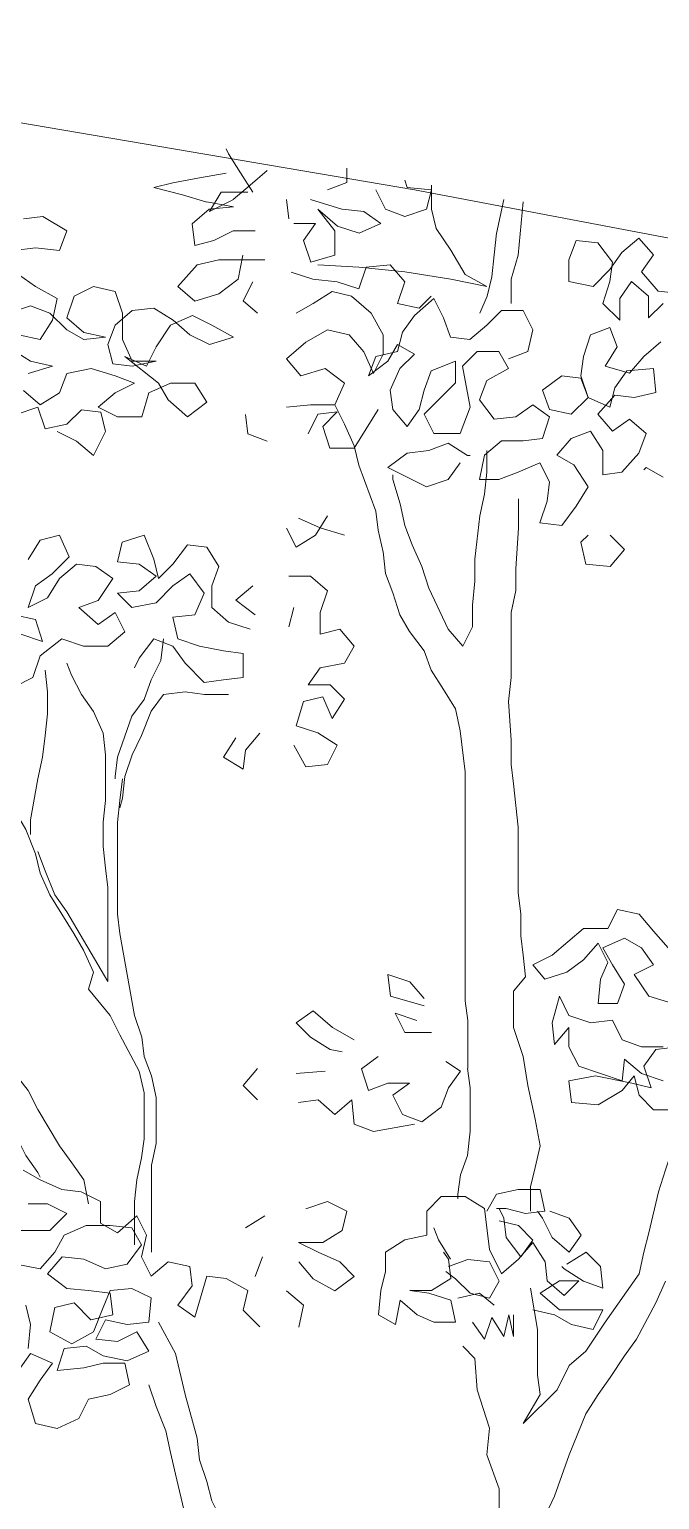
# Model space of a CAD drawing. Header units: metres. Extents: x 14 to 155, y 0 to 125.
# Drawn here: x 139.236 to 139.645, y 96.679 to 97.633 of the extents above; entities that cross this region are included whole.
import ezdxf

# ---------------------------------------------------------------- set-up
doc = ezdxf.new("R2010")
doc.units = ezdxf.units.M
doc.layers.add('PDF2_Geometry', color=7, linetype='Continuous', true_color=0xffbe80)

msp = doc.modelspace()

# ---------------------------------------------------------------- linework, layer by layer
at = {"layer": 'PDF2_Geometry', "color": 0, "lineweight": 5}
msp.add_lwpolyline([(134.45392, 97.71485), (134.78918, 97.74618), (135.12444, 97.77132), (135.4613, 97.79008), (135.79816, 97.80266), (136.13502, 97.80895), (136.47178, 97.80897), (136.80864, 97.8027), (137.14391, 97.79015), (137.48076, 97.77141), (137.81762, 97.7463), (138.15289, 97.715), (138.48656, 97.67901), (138.82023, 97.63514), (139.154, 97.585), (139.48608, 97.52866), (139.81666, 97.46596), (139.81674, 95.21623)], dxfattribs=at)
at = {"layer": 'PDF2_Geometry', "color": 0, "lineweight": 0}
for points in [[(139.38107, 97.52707), (139.3732, 97.53963), (139.36542, 97.5521), (139.36382, 97.55529)], [(139.36382, 97.53953), (139.34657, 97.53644), (139.32932, 97.53325), (139.31685, 97.53016), (139.3356, 97.52547), (139.35126, 97.52069)], [(139.36851, 97.52228), (139.37948, 97.53166), (139.39045, 97.54113)], [(139.4422, 97.54273), (139.4422, 97.53335), (139.42964, 97.52866)], [(139.42336, 97.48), (139.44999, 97.47841), (139.4798, 97.47532), (139.50961, 97.47063), (139.53305, 97.46594), (139.51899, 97.47373), (139.50961, 97.48938), (139.50014, 97.50354), (139.49705, 97.5161), (139.49705, 97.53176)], [(139.49386, 97.5161), (139.4798, 97.51141), (139.46723, 97.5161), (139.46095, 97.52866)], [(139.4798, 97.53485), (139.48139, 97.53016), (139.49705, 97.52857), (139.49395, 97.51601)], [(139.35135, 97.52078), (139.36861, 97.51769)], [(139.37798, 97.52707), (139.36073, 97.52707), (139.35295, 97.5145), (139.36861, 97.52238)], [(139.40461, 97.50982), (139.40301, 97.52238)], [(139.41867, 97.52229), (139.43902, 97.51601)], [(139.54402, 97.52229), (139.53933, 97.50035)], [(139.54871, 97.45498), (139.54871, 97.47063), (139.5534, 97.48629), (139.55649, 97.52079)], [(139.22601, 97.48937), (139.24016, 97.49097), (139.25582, 97.48937), (139.26051, 97.50194), (139.24485, 97.51131), (139.23229, 97.50972)], [(139.36851, 97.5176), (139.35286, 97.516), (139.34189, 97.50663), (139.34348, 97.49256), (139.35595, 97.49566), (139.36851, 97.50194), (139.38258, 97.50194)], [(139.43911, 97.5161), (139.45317, 97.51451), (139.46414, 97.50672), (139.45008, 97.50044), (139.43602, 97.50513), (139.42345, 97.5161), (139.43442, 97.50204), (139.43442, 97.48629), (139.41877, 97.4816), (139.41408, 97.49575), (139.42186, 97.50672), (139.4078, 97.50672)], [(139.53933, 97.50045), (139.53774, 97.48638), (139.53624, 97.47223), (139.53315, 97.45966), (139.52837, 97.44869)], [(139.64734, 97.45498), (139.63796, 97.4456), (139.63796, 97.45967), (139.62699, 97.46914), (139.61921, 97.45817), (139.61921, 97.44401), (139.60824, 97.45498), (139.61293, 97.46914), (139.61452, 97.4816), (139.60505, 97.49417), (139.59099, 97.49576), (139.5863, 97.4832), (139.5863, 97.46913), (139.60196, 97.46595), (139.61293, 97.47692), (139.62071, 97.48789), (139.63168, 97.49736), (139.64115, 97.48639), (139.63327, 97.47542), (139.64424, 97.46285), (139.65831, 97.46126)], [(139.37479, 97.48628), (139.3717, 97.47063), (139.35914, 97.46125), (139.34348, 97.45647), (139.33251, 97.46594), (139.34507, 97.48), (139.35914, 97.48319), (139.38886, 97.48319)], [(139.2292, 97.43453), (139.24326, 97.43143), (139.25113, 97.444), (139.25423, 97.45806), (139.24016, 97.46593), (139.2292, 97.47371)], [(139.40611, 97.47531), (139.42017, 97.47063), (139.43592, 97.46903), (139.44999, 97.46435), (139.45467, 97.47841), (139.47033, 97.48001), (139.47971, 97.46904), (139.47502, 97.45497), (139.48918, 97.45179), (139.49696, 97.45966)], [(139.23229, 97.39852), (139.24326, 97.38915), (139.25582, 97.39693), (139.26051, 97.40949), (139.27617, 97.41259), (139.29183, 97.4079), (139.30439, 97.40321), (139.29183, 97.39693), (139.28086, 97.38756), (139.29342, 97.38128), (139.30908, 97.38128), (139.31376, 97.39693), (139.32783, 97.40321), (139.34358, 97.40322), (139.35136, 97.39075), (139.3388, 97.38128), (139.32633, 97.39225), (139.32005, 97.40321), (139.29811, 97.42046), (139.31217, 97.41418), (139.31845, 97.42675), (139.32783, 97.44081), (139.34198, 97.44709), (139.35455, 97.44081), (139.36861, 97.43303), (139.35295, 97.42834), (139.34039, 97.43453), (139.32942, 97.444), (139.31686, 97.45178), (139.30279, 97.45028), (139.29182, 97.44081), (139.28714, 97.42834), (139.29023, 97.41578), (139.30279, 97.41418), (139.31845, 97.41737), (139.30279, 97.41737), (139.29651, 97.43143), (139.29651, 97.44868), (139.29182, 97.46275), (139.27776, 97.46593), (139.2652, 97.45965), (139.26051, 97.4455), (139.27148, 97.43612), (139.28554, 97.43303), (139.27148, 97.43143), (139.26051, 97.43771), (139.24954, 97.44868), (139.23698, 97.45337), (139.22291, 97.44868)], [(139.38427, 97.44869), (139.37489, 97.45656), (139.38117, 97.46903)], [(139.40302, 97.38756), (139.41868, 97.38916), (139.43433, 97.38916), (139.44061, 97.40322), (139.42805, 97.41259), (139.41239, 97.40791), (139.40302, 97.41887), (139.41558, 97.42984), (139.42964, 97.43772), (139.44371, 97.43453), (139.45318, 97.42356), (139.45946, 97.4095), (139.46564, 97.42206), (139.46564, 97.43453), (139.45786, 97.44869), (139.4453, 97.45966), (139.43274, 97.46275), (139.42027, 97.45497), (139.4093, 97.44869)], [(139.54712, 97.41897), (139.55968, 97.42366), (139.56277, 97.43782), (139.55649, 97.45029), (139.54243, 97.45029), (139.53305, 97.44091), (139.52208, 97.43154), (139.50952, 97.43304), (139.50483, 97.4456), (139.49855, 97.45816), (139.48599, 97.44719), (139.47821, 97.43622), (139.47502, 97.42366), (139.46096, 97.42056), (139.45627, 97.408), (139.46874, 97.41738), (139.47502, 97.42835), (139.48599, 97.42207), (139.47661, 97.41269), (139.47033, 97.39863), (139.47193, 97.38606), (139.4813, 97.37509), (139.48918, 97.38606), (139.49227, 97.39863), (139.49696, 97.4111), (139.51262, 97.41738), (139.51262, 97.40332), (139.50165, 97.39235), (139.49227, 97.38297), (139.49855, 97.37041), (139.51581, 97.37041), (139.52209, 97.38766), (139.5173, 97.41429), (139.52677, 97.42366), (139.54084, 97.42366), (139.54712, 97.41269), (139.53305, 97.40491), (139.52827, 97.39235), (139.53774, 97.37978), (139.55181, 97.38138), (139.56278, 97.38916), (139.57374, 97.38138), (139.56906, 97.36732), (139.55649, 97.36572), (139.54243, 97.36572), (139.53146, 97.35635), (139.52828, 97.34059), (139.54084, 97.3406), (139.5534, 97.34538), (139.56746, 97.35157), (139.57375, 97.3391), (139.57215, 97.32653), (139.56747, 97.31247), (139.58162, 97.31088), (139.591, 97.32344), (139.59878, 97.33591), (139.5894, 97.35007), (139.57843, 97.35635), (139.58781, 97.36732), (139.60037, 97.37201), (139.60825, 97.35944), (139.60825, 97.34379), (139.62072, 97.34538), (139.63169, 97.35785), (139.63637, 97.37041), (139.6255, 97.37979), (139.61453, 97.37201), (139.60506, 97.38297), (139.61603, 97.39544), (139.62859, 97.39394), (139.64265, 97.39704), (139.64115, 97.4127), (139.6239, 97.4111), (139.61603, 97.40013), (139.61293, 97.38766), (139.59878, 97.39394), (139.59409, 97.40641), (139.58162, 97.40801), (139.56906, 97.39863), (139.57374, 97.38607), (139.58781, 97.38297), (139.59878, 97.39394), (139.59409, 97.40801), (139.59568, 97.42057), (139.60037, 97.43463), (139.61293, 97.43932), (139.61762, 97.42685), (139.60975, 97.41429), (139.6255, 97.4096), (139.63487, 97.42057), (139.64584, 97.42995)], [(139.22451, 97.42515), (139.23698, 97.41737), (139.25114, 97.41418), (139.23539, 97.40949)], [(139.25423, 97.3719), (139.26679, 97.36562), (139.27776, 97.35624), (139.28555, 97.3719), (139.28245, 97.38446), (139.26989, 97.38596), (139.26051, 97.37659), (139.24636, 97.37349), (139.24167, 97.38755), (139.2276, 97.38287)], [(139.46255, 97.38606), (139.45477, 97.3735), (139.4469, 97.36103), (139.43124, 97.36103), (139.42655, 97.37509), (139.43593, 97.38447), (139.42336, 97.38297), (139.41708, 97.3704)], [(139.43433, 97.38916), (139.44061, 97.37659), (139.4469, 97.36253), (139.44999, 97.34997), (139.46096, 97.32015), (139.46256, 97.30768), (139.46565, 97.29353)], [(139.39046, 97.36562), (139.37789, 97.37031), (139.37639, 97.38287)], [(139.51581, 97.35156), (139.50793, 97.34059), (139.49387, 97.33591), (139.4813, 97.34219), (139.46884, 97.34847), (139.4813, 97.35784), (139.49546, 97.35944), (139.50793, 97.36413), (139.52049, 97.35625), (139.52209, 97.35625)], [(139.53306, 97.35944), (139.53306, 97.34538), (139.53146, 97.33122), (139.52837, 97.31716), (139.52518, 97.28894), (139.52518, 97.27478)], [(139.64734, 97.34219), (139.63637, 97.34847), (139.63487, 97.34688)], [(139.52528, 97.27478), (139.52368, 97.25912), (139.52369, 97.24497), (139.5174, 97.2325), (139.50803, 97.24347), (139.49546, 97.27009), (139.49078, 97.28415), (139.48449, 97.29822), (139.47981, 97.31078), (139.47671, 97.32484), (139.47193, 97.34059), (139.47193, 97.34369)], [(139.5519, 97.28266), (139.5535, 97.30928), (139.5535, 97.32813)], [(139.42965, 97.31706), (139.42177, 97.3045), (139.4093, 97.29671), (139.40302, 97.30918)], [(139.44062, 97.30459), (139.42496, 97.30928), (139.4108, 97.31556)], [(139.23539, 97.28883), (139.24326, 97.30139), (139.25573, 97.30458), (139.26202, 97.29043), (139.25105, 97.27946), (139.24008, 97.27167), (139.23539, 97.25752), (139.24795, 97.2638), (139.25574, 97.27636), (139.2667, 97.28574), (139.27927, 97.28415), (139.29024, 97.27636), (139.28086, 97.26221), (139.2683, 97.25752), (139.28086, 97.24655), (139.29183, 97.25443), (139.29802, 97.24186), (139.28714, 97.23249), (139.27299, 97.23249), (139.27139, 97.23249), (139.25733, 97.23717), (139.24327, 97.2262), (139.23849, 97.21214), (139.22602, 97.20586)], [(139.37949, 97.24346), (139.36543, 97.24815), (139.35446, 97.25752), (139.35446, 97.27168), (139.35915, 97.28415), (139.35127, 97.29671), (139.3388, 97.2983), (139.32933, 97.28574), (139.31996, 97.27637), (139.31686, 97.28893), (139.31058, 97.30459), (139.29642, 97.2999), (139.29333, 97.28733), (139.30739, 97.28574), (139.31836, 97.27796), (139.30739, 97.26849), (139.29333, 97.26699), (139.30271, 97.25752), (139.31836, 97.26071), (139.32933, 97.27168), (139.3403, 97.27946), (139.34968, 97.26699), (139.34349, 97.25283), (139.32933, 97.25133), (139.33252, 97.23718), (139.34658, 97.23249), (139.36224, 97.2294), (139.3748, 97.2278), (139.37481, 97.21215), (139.36224, 97.21055), (139.34968, 97.20896), (139.33721, 97.22152), (139.32933, 97.23249), (139.31686, 97.23718), (139.3074, 97.22461), (139.3043, 97.21842)], [(139.61294, 97.3046), (139.62231, 97.29522), (139.61294, 97.28425), (139.59728, 97.28575), (139.59409, 97.29991), (139.59887, 97.3046)], [(139.46565, 97.29362), (139.46724, 97.27956), (139.47193, 97.267), (139.47662, 97.25293), (139.4829, 97.24196), (139.49228, 97.2294), (139.49697, 97.21684), (139.50484, 97.20437), (139.51262, 97.19181), (139.51581, 97.17765), (139.51891, 97.15102)], [(139.5613, 96.86592), (139.56129, 96.88158), (139.56439, 96.89414), (139.56758, 96.9082), (139.56439, 96.92545), (139.5597, 96.94739), (139.5566, 96.96624), (139.55032, 96.98499), (139.55032, 97.00852), (139.5581, 97.01789), (139.5566, 97.03196), (139.55501, 97.04452), (139.55501, 97.05858), (139.55341, 97.07274), (139.55341, 97.11502), (139.55182, 97.12909), (139.55032, 97.14324), (139.54872, 97.15571), (139.54872, 97.17146), (139.54713, 97.1965), (139.54872, 97.21215), (139.54872, 97.24037), (139.54872, 97.25444), (139.55181, 97.26859), (139.55181, 97.28266)], [(139.38108, 97.27168), (139.37012, 97.2623), (139.38268, 97.25284)], [(139.40771, 97.16827), (139.41559, 97.15421), (139.42965, 97.15571), (139.43593, 97.16827), (139.42337, 97.17615), (139.40931, 97.18083), (139.41399, 97.19649), (139.42656, 97.19958), (139.43275, 97.18552), (139.44062, 97.19809), (139.43125, 97.20746), (139.41709, 97.20746), (139.42496, 97.21843), (139.44062, 97.22152), (139.4469, 97.23249), (139.43753, 97.24346), (139.42496, 97.24037), (139.42496, 97.25443), (139.42965, 97.26849), (139.41868, 97.27796), (139.40462, 97.27796)], [(139.2307, 97.24027), (139.24477, 97.23558), (139.24008, 97.24974), (139.22602, 97.25283)], [(139.40771, 97.25752), (139.40462, 97.24496)], [(139.32315, 97.23718), (139.32155, 97.22311), (139.31527, 97.21055), (139.31058, 97.19799), (139.30271, 97.18702), (139.29333, 97.16039), (139.29174, 97.14792), (139.29174, 97.14633)], [(139.24636, 97.21683), (139.24796, 97.20277), (139.24796, 97.18861), (139.24636, 97.17455), (139.24477, 97.16039), (139.24168, 97.14633), (139.23699, 97.1197), (139.23699, 97.11032)], [(139.28396, 97.17605), (139.27768, 97.19011), (139.26989, 97.20108), (139.26361, 97.21364), (139.26042, 97.22152)], [(139.2746, 96.8706), (139.2715, 96.88625), (139.26362, 96.89722), (139.25575, 96.90819), (139.24169, 96.93172), (139.2354, 96.94419), (139.21815, 96.96613), (139.20559, 96.99276), (139.2009, 97.00532), (139.19462, 97.03194), (139.19152, 97.04601), (139.18524, 97.07263), (139.18055, 97.08679), (139.17746, 97.10085), (139.17268, 97.11342), (139.16958, 97.12748), (139.1633, 97.14004), (139.1602, 97.1541), (139.15552, 97.16667), (139.14764, 97.19329), (139.14455, 97.20267)], [(139.36543, 97.20118), (139.34977, 97.20118), (139.33721, 97.20277), (139.32315, 97.20117), (139.31527, 97.19021), (139.30899, 97.17455), (139.3028, 97.16198), (139.29802, 97.14792), (139.29652, 97.13376), (139.29493, 97.12758)], [(139.24168, 97.09935), (139.24637, 97.08679), (139.25265, 97.07114), (139.26052, 97.06017), (139.28715, 97.01479), (139.28715, 97.0461), (139.28715, 97.07582), (139.28556, 97.08839), (139.28396, 97.10245), (139.28396, 97.1182), (139.28555, 97.13226), (139.28555, 97.16198), (139.28396, 97.17614)], [(139.37012, 97.17296), (139.36224, 97.16039), (139.37481, 97.15261), (139.3764, 97.16508), (139.38578, 97.17605)], [(139.30432, 96.84397), (139.30432, 96.87219), (139.30591, 96.88625), (139.309, 96.90041), (139.3106, 96.91288), (139.31059, 96.94269), (139.30741, 96.95676), (139.29494, 96.98029), (139.28865, 96.99276), (139.2745, 97.01001), (139.27768, 97.02098), (139.2714, 97.03513), (139.26512, 97.0461), (139.25734, 97.05857), (139.24946, 97.07114), (139.24318, 97.0852), (139.24008, 97.09776), (139.2338, 97.11342), (139.22752, 97.12439), (139.21974, 97.13845), (139.21027, 97.14942), (139.20558, 97.16198), (139.1993, 97.17454)], [(139.29652, 97.14633), (139.29493, 97.13226), (139.29343, 97.11811), (139.29343, 97.05857), (139.29493, 97.0461), (139.30431, 96.99276), (139.30909, 96.9787), (139.31059, 96.96613), (139.31538, 96.95366), (139.31847, 96.93951), (139.31847, 96.90979), (139.31538, 96.89563), (139.31538, 96.88316), (139.31538, 96.83928)], [(139.519, 97.15102), (139.519, 97.07583), (139.519, 97.06177), (139.51901, 97.00224), (139.5206, 96.98967), (139.5206, 96.95836)], [(139.65064, 97.03665), (139.64117, 97.04762), (139.63179, 97.05859), (139.61773, 97.06168), (139.61145, 97.04921), (139.59579, 97.04921), (139.57545, 97.03196), (139.56288, 97.02568), (139.57066, 97.0163), (139.58482, 97.02099), (139.59579, 97.02887), (139.60517, 97.03983), (139.61145, 97.02727), (139.60676, 97.0163), (139.60517, 97.00065), (139.61773, 97.00065), (139.62242, 97.01312), (139.61454, 97.02568), (139.60826, 97.03665), (139.62242, 97.04293), (139.63339, 97.03665), (139.64117, 97.02568), (139.6287, 97.0194), (139.63807, 97.00533), (139.65373, 97.00065)], [(139.71326, 97.03196), (139.69442, 96.99596), (139.68345, 96.96933), (139.67567, 96.95837), (139.66939, 96.9458), (139.66311, 96.93174), (139.65842, 96.91758), (139.65374, 96.90661), (139.64905, 96.89255), (139.64436, 96.87839), (139.63808, 96.85177), (139.63489, 96.8393), (139.6318, 96.82514), (139.60986, 96.79382), (139.5973, 96.77498), (139.58633, 96.7656), (139.57855, 96.74995), (139.55661, 96.72801), (139.56758, 96.74685), (139.56599, 96.75932), (139.56599, 96.77348), (139.56599, 96.78914), (139.5613, 96.81576)], [(139.49238, 97.00374), (139.483, 97.0147), (139.46885, 97.01939), (139.47044, 97.00533), (139.49238, 96.99905)], [(139.64745, 96.97243), (139.63339, 96.97243), (139.62082, 96.97711), (139.61454, 96.98968), (139.60048, 96.98808), (139.58632, 96.99277), (139.58013, 97.00533), (139.57545, 96.98808), (139.57695, 96.97402), (139.58632, 96.98499), (139.58632, 96.97243), (139.59261, 96.95986), (139.60676, 96.95518), (139.62083, 96.95049), (139.62242, 96.96455), (139.63339, 96.95518), (139.64745, 96.95049)], [(139.44691, 96.97711), (139.43285, 96.98498), (139.42028, 96.99595), (139.40932, 96.98808), (139.41869, 96.9787), (139.43125, 96.97083), (139.43913, 96.96923)], [(139.48769, 96.98967), (139.47363, 96.99436), (139.47982, 96.9818), (139.49707, 96.9818)], [(139.46257, 96.96614), (139.4516, 96.95826), (139.45629, 96.9442), (139.46885, 96.94889), (139.48291, 96.94889), (139.47194, 96.94111), (139.47823, 96.92854), (139.49079, 96.92386), (139.50335, 96.93323), (139.50804, 96.9458), (139.51582, 96.95677), (139.50645, 96.96305)], [(139.65692, 96.93164), (139.64117, 96.93164), (139.6318, 96.94111), (139.6287, 96.95358), (139.62083, 96.94421), (139.60517, 96.93483), (139.58792, 96.93642), (139.58632, 96.95049), (139.60357, 96.95358), (139.62711, 96.94889), (139.63967, 96.9458), (139.63489, 96.95986), (139.64276, 96.97083), (139.65692, 96.97243)], [(139.18056, 96.96303), (139.21037, 96.93482), (139.21815, 96.92385), (139.22753, 96.91447), (139.23381, 96.90191), (139.24169, 96.89094), (139.24328, 96.88785)], [(139.38428, 96.95835), (139.37491, 96.94738), (139.38428, 96.93801)], [(139.42807, 96.95676), (139.40922, 96.95517)], [(139.52051, 96.95836), (139.5221, 96.9458), (139.5221, 96.91767), (139.52051, 96.90192), (139.51582, 96.88945), (139.51423, 96.87689), (139.51423, 96.87379)], [(139.41091, 96.93642), (139.42347, 96.93801), (139.43444, 96.92854), (139.44541, 96.93801), (139.44691, 96.92236), (139.45948, 96.91757), (139.4861, 96.92236)], [(139.38579, 96.79072), (139.37482, 96.80169), (139.37791, 96.81425), (139.36385, 96.82204), (139.35129, 96.82363), (139.34351, 96.797), (139.33254, 96.80478), (139.34191, 96.81735), (139.34032, 96.82991), (139.32626, 96.833), (139.31529, 96.82363), (139.309, 96.83619), (139.31219, 96.85025), (139.30591, 96.86282), (139.29335, 96.85185), (139.28238, 96.85813), (139.28238, 96.87219), (139.26981, 96.87847), (139.25734, 96.87997), (139.24319, 96.88625), (139.23222, 96.89253)], [(139.53308, 96.86592), (139.53936, 96.87689), (139.55342, 96.87998), (139.56758, 96.87998), (139.57067, 96.86592), (139.55811, 96.86433), (139.54564, 96.86751), (139.53936, 96.86751)], [(139.23541, 96.87059), (139.24788, 96.8706), (139.26044, 96.86431), (139.24947, 96.85334), (139.21656, 96.85334)], [(139.4156, 96.86741), (139.42966, 96.8721), (139.44223, 96.86582), (139.43913, 96.85335), (139.42657, 96.84548), (139.41091, 96.84548), (139.42348, 96.83919), (139.43754, 96.83291), (139.44692, 96.82354), (139.43445, 96.81416), (139.42029, 96.82194), (139.41092, 96.83291)], [(139.56289, 96.8017), (139.57695, 96.7986), (139.58792, 96.79232), (139.60208, 96.78914), (139.60836, 96.8017), (139.58014, 96.8017), (139.56758, 96.81267), (139.58014, 96.82054), (139.5927, 96.82054), (139.58324, 96.81107), (139.57227, 96.82054), (139.57077, 96.83301), (139.56289, 96.84557), (139.55351, 96.83461), (139.54255, 96.82523), (139.53467, 96.84089), (139.53317, 96.85336), (139.53158, 96.86751), (139.51901, 96.87529), (139.50335, 96.87529), (139.49398, 96.86592), (139.49398, 96.85026), (139.47982, 96.84717), (139.46735, 96.83929), (139.46736, 96.82673), (139.46417, 96.81426), (139.46267, 96.7986), (139.47364, 96.79232), (139.47673, 96.80798), (139.4877, 96.7986), (139.49867, 96.79382), (139.51273, 96.79382), (139.50964, 96.80798), (139.49548, 96.81266), (139.48301, 96.81426), (139.49708, 96.81426), (139.50964, 96.82204), (139.50804, 96.8346), (139.50495, 96.83929)], [(139.37641, 96.85494), (139.38898, 96.86282)], [(139.54095, 96.85964), (139.55351, 96.85654), (139.56289, 96.84708), (139.55501, 96.83611), (139.54564, 96.84867), (139.54404, 96.86123), (139.54095, 96.86751)], [(139.57386, 96.86592), (139.58642, 96.86123), (139.5942, 96.85026), (139.58642, 96.83929), (139.57545, 96.84867), (139.56917, 96.86123), (139.56598, 96.86592)], [(139.22753, 96.83141), (139.24319, 96.82831), (139.25266, 96.83928), (139.25885, 96.85025), (139.273, 96.85653), (139.28866, 96.85653), (139.30272, 96.85494), (139.309, 96.84397), (139.29963, 96.83141), (139.28557, 96.82831), (139.27141, 96.83459), (139.25735, 96.83619), (139.24788, 96.82522), (139.26044, 96.81575), (139.2746, 96.81425), (139.28866, 96.81266), (139.29025, 96.79859), (139.2761, 96.79541), (139.26513, 96.80637), (139.25266, 96.80328), (139.24947, 96.78762), (139.26363, 96.77975), (139.27769, 96.78762), (139.28397, 96.80328), (139.28866, 96.81425), (139.30272, 96.81575), (139.31529, 96.80956), (139.31369, 96.79381), (139.29963, 96.79231), (139.28557, 96.79541), (139.27929, 96.78284), (139.29335, 96.78134), (139.30591, 96.78763), (139.31369, 96.77506), (139.29963, 96.76878), (139.28397, 96.77187), (139.273, 96.77815), (139.25885, 96.77665), (139.25416, 96.7625), (139.27141, 96.76409), (139.28397, 96.76719), (139.29804, 96.76719), (139.30123, 96.75312), (139.28866, 96.74684), (139.2746, 96.74375), (139.26832, 96.73118), (139.25416, 96.7249), (139.2401, 96.72809), (139.23541, 96.74375), (139.24319, 96.75622), (139.25107, 96.76718), (139.237, 96.77347), (139.22913, 96.7625)], [(139.50954, 96.8346), (139.50167, 96.84717), (139.49857, 96.85495)], [(139.38738, 96.8361), (139.3827, 96.82354)], [(139.50804, 96.82982), (139.52061, 96.83451), (139.53467, 96.83292), (139.54095, 96.82045), (139.53467, 96.80948), (139.52211, 96.81257), (139.51273, 96.82195), (139.50645, 96.82673)], [(139.58483, 96.83142), (139.59739, 96.83929), (139.60677, 96.82983), (139.60836, 96.81576), (139.5958, 96.82045), (139.58324, 96.82832), (139.58173, 96.82983)], [(139.40304, 96.81416), (139.41401, 96.80479), (139.41092, 96.79063)], [(139.51423, 96.80948), (139.5283, 96.81257), (139.53777, 96.80479)], [(139.55343, 96.48359), (139.55503, 96.49925), (139.55653, 96.5134), (139.55812, 96.52747), (139.56131, 96.54153), (139.56131, 96.55409), (139.5644, 96.56816), (139.5644, 96.59797), (139.5613, 96.61203), (139.5613, 96.64025), (139.5644, 96.65432), (139.57696, 96.68094), (139.58633, 96.70766), (139.5973, 96.73429), (139.60518, 96.74685), (139.61296, 96.75782), (139.62233, 96.77189), (139.63021, 96.78286), (139.64277, 96.80639), (139.64896, 96.82045)], [(139.23541, 96.77665), (139.237, 96.79231), (139.23381, 96.80478)], [(139.3858, 96.6184), (139.3858, 96.63097), (139.37642, 96.64193), (139.36695, 96.6544), (139.36076, 96.66537), (139.35448, 96.67793), (139.35129, 96.6905), (139.3466, 96.70456), (139.34501, 96.71862), (139.33723, 96.74684), (139.33095, 96.77347), (139.31998, 96.79381)], [(139.5237, 96.79382), (139.53158, 96.78285), (139.53627, 96.79692), (139.54405, 96.78445), (139.54723, 96.79851), (139.55033, 96.78445), (139.55033, 96.79851)], [(139.60986, 96.79382), (139.60986, 96.79382)], [(139.51742, 96.77816), (139.5253, 96.77029), (139.5268, 96.74994), (139.53467, 96.72491), (139.53308, 96.70766), (139.54096, 96.68572), (139.54096, 96.65122)]]:
    msp.add_lwpolyline(points, dxfattribs=at)
msp.add_lwpolyline([(139.31379, 96.75312), (139.31848, 96.73906), (139.32476, 96.72331), (139.32785, 96.70925), (139.33095, 96.69509), (139.33723, 96.66846), (139.34192, 96.6559), (139.3482, 96.64184), (139.35448, 96.62928), (139.36226, 96.61671), (139.37642, 96.59168), (139.38261, 96.58071), (139.38739, 96.56665), (139.43277, 96.49924), (139.44065, 96.48827, -0.040831), (139.50328, 96.31286)], format="xyb", dxfattribs=at)

doc.saveas('drawing.dxf')
